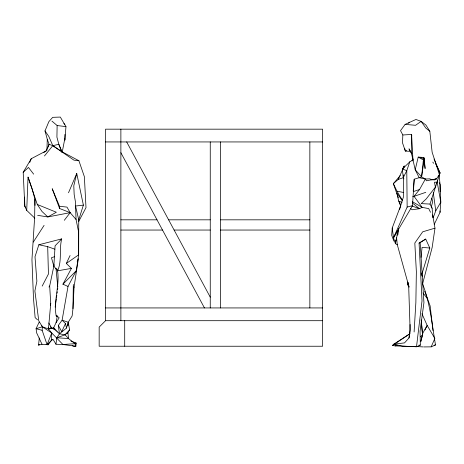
<?xml version="1.0" encoding="UTF-8"?>
<svg xmlns="http://www.w3.org/2000/svg" width="464" height="464" viewBox="0 0 464 464"><rect width="100%" height="100%" fill="white"/><g stroke="black" fill="none" stroke-linecap="round" stroke-linejoin="round"><path stroke-width="0.7" d="M434.194 224.466L440.034 212.361L440.04 210.934M440.069 191.684L440.075 184.556L439.141 175.375M32.428 189.84L34.887 199.126L34.655 217.204L31.946 259.591L33.489 298.503L35.136 317.62L37.526 319.835M70.905 340.994L76.171 343.076L75.835 346.237L62.936 344.514L55.982 344.247L56.753 337.769L59.473 333.819L66.491 328.071L68.243 322.242L72.129 315.978L72.97 308.647L73.335 284.415M51.939 121.116L57.13 125.524L56.921 137.124L58.812 144.31L62.147 152.447L64.78 138.887M39.307 337.949L38.553 345.1L42.009 344.271L48.215 344.769L51.585 340.008L51.753 332.984L48.453 328.93L48.25 327.549M420.164 242.701L423.939 302.69L420.053 331.203L420.355 345.129L416.521 346.741L395.108 345.889L392.515 345.442L409.869 333.773L410.112 324.493M46.916 150.429L47.276 139.275L45.002 130.906L48.865 121.643L52.71 117.334L60.308 117.073L65.963 126.637L64.89 140.122L64.89 134.444M34.8 218.167L26.721 210.383L28.037 177.103L32.248 189.179M409.01 286.874L397.3 244.731L395.392 243.646L393.513 237.788L412.484 205.668L414.213 179.191L419.172 177.706L425.378 179.04L429.867 178.831L431.688 179.777L434.843 179.87L436.514 178.797L439.391 174.574L432.135 152.215L429.815 131.237L425.923 125.054L421.126 121.377L415.947 119.463L405.118 124.387L400.525 130.639L402.839 134.978L402.491 142.802L405.345 151.084L410.483 151.339L411.875 153.868M72.97 308.647L74.06 286.943L78.352 258.721L77.169 261.365M414.213 179.191L413.204 191.139M70.07 255.525L66.329 263.442L71.41 268.389L57.594 270.819L53.841 266.168L55.088 245.827L61.695 238.896C59.009 249.412 62.164 260.843 57.594 270.819C59.781 285.975 53.377 300.892 56.167 315.92L57.223 316.639M414.108 331.98L415.866 302.534L416.359 271.713L414.822 243.026L422.716 231.791L434.983 228.166L432.668 214.96L432.106 208.197L430.012 204.073L440.011 172.933L434.026 159.007M52.71 339.283L47.084 344.665L42.143 330.322L42.398 326.818L41.743 325.658M440.034 212.361L440.8 202.124L440.075 184.556L439.211 182.654M403.471 174.957L403.338 197.252L400.699 205.616L392.242 227.934L391.686 235.26L393.89 241.071M67.953 325.751L68.243 322.242L62.112 320.189L58.313 325.415L59.473 333.819L65.047 334.828L68.475 338.511L74.982 343.708L75.835 346.237L73.469 346.237L72.262 345.599M404.132 167.376L404.254 165.996L402.381 169.024L403.233 177.712L403.918 178.884M54.137 264.758L49.683 285.975L50.738 303.531L48.453 328.93L53.244 328.28L54.752 329.399M421.057 257.398L422.072 247.376L429.792 248.014L422.054 273.609M395.769 240.074L395.392 243.646L398.634 228.236L397.863 234.842L396.819 234.999M402.839 134.978L411.58 134.456L411.748 154.587L415.216 169.749L421.596 176.859L423.255 161.199L424.258 158.682L423.835 157.458L418.203 157.105L415.216 169.749L419.172 177.706L421.596 176.859L425.378 179.04L426.462 180.803L432.494 179.597M409.103 287.094L407.334 284.154L407.624 282.031M55.175 307.11L56.33 298.775M56.521 297.389L56.811 295.307M57.095 293.219L57.287 291.833M57.577 289.751L57.768 288.359M392.515 345.442L393.797 344.189L404.515 342.896L408.981 337.978L410.118 330.037L408.569 282.524M421.596 176.859L424.258 158.682L418.203 157.105L423.673 160.109M434.983 228.166L432.141 247.544L422.571 283.922C430.267 303.381 431.99 324.51 435.505 344.967L431.172 346.857L423.777 346.927M66.491 328.071L65.476 323.541L62.112 320.189L68.011 286.445L76.258 270.744L78.665 254.846L78.747 219.866L75.545 206.033L75.4 201.591L74.17 194.538L73.788 185.838L76.746 173.461L83.375 205.1L78.381 221.067M437.546 180.096L437.187 182.155L440.8 202.124L435.771 210.807L433.243 217.523M50.472 326.882L51.475 327.851L53.244 328.28L53.685 327.683L56.092 322.608L57.252 316.257L56.167 315.92L57.553 315.926M408.981 337.978L409.428 335.878M50.315 305.532L50.738 303.531M48.314 147.03L49.045 144.287L47.276 139.275M431.253 207.083L432.75 201.538L431.764 198.169M422.385 335.669L420.738 341.695L422.884 333.036L427.17 325.438L421.938 313.722M399.579 209.566L400.676 205.859L399.481 201.817M73.405 289.002L74.06 286.943M61.695 238.896L38.854 244.76L35.009 256.743L36.876 281.184L34.893 290.963L38.756 320.844L42.398 326.818L51.753 332.984L62.936 344.514L74.982 343.708L76.171 343.076L74.785 343.261M67.454 333.558L67.912 332.218L69.612 329.979L68.243 322.242M411.823 135.853L411.58 134.456L412.96 159.993L409.793 161.82L406.777 170.636L403.233 177.712L398.257 179.406L393.356 183.651L398.286 197.774M439.391 174.574L440.011 172.933L435.435 163.142M423.255 161.199L424.258 158.682L425.099 168.548L424.311 161.617M47.084 344.665L51.753 332.984M29.754 162.423L31.262 158.7L46.168 150.881L49.045 144.287L52.809 145.661L62.077 151.792L78.903 160.741L84.373 176.697L85.997 207.634L78.654 221.572M68.504 192.78L76.746 173.461M431.172 346.857L434.867 338.436L427.17 325.438L425.024 329.898M392.242 227.934L393.513 237.788L407.148 207.066L406.777 170.636L402.381 169.024L409.793 161.82M398.257 179.406L404.254 165.996M65.476 323.541L61.753 331.673L58.313 325.415M42.195 286.091L48.447 273.998L47.688 246.651L38.854 244.76M412.026 160.596L413.012 158.746M68.011 286.445L62.936 284.188L71.41 268.389M393.513 237.788L396.244 232.69M396.929 231.42L397.613 230.144M39.144 322.161L36.07 328.698L36.691 332.99L42.009 344.271M412.757 196.736L414.062 196.342L419.566 189.48L425.378 179.04M26.721 210.383L24.801 206.294L23.2 172.277L31.262 158.7M436.45 183.303L437.187 182.155L434.484 182.236L435.394 187.125L426.23 198.899L421.196 203.603L430.012 204.073M56.092 322.608L59.183 317.765L57.252 316.257M33.292 242.098L44.086 225.371M48.981 287.036L49.683 285.975M412.421 160.915L413.238 159.813M408.581 123.308L409.428 122.165M64.293 220.301L70.157 212.651L66.99 207.106L59.491 206.277L52.229 188.744L59.607 208.504L70.157 212.651L76.061 219.495L78.549 231.687L78.665 254.846L66.329 263.442M44.451 155.979L52.809 145.661L58.812 144.31L62.147 152.447M400.258 175.56L393.356 183.651L396.969 191.174L402.613 200.697M409.869 333.773L393.797 344.189L402.392 346.098L416.521 346.741L422.02 300.881L419.085 243.142L419.775 242.37M65.047 334.828L67.912 332.218L68.475 338.511L56.753 337.769L65.047 334.828L69.612 329.979M62.936 284.188L76.258 270.744M105.554 320.699L99.168 327.085L99.168 346.237L322.619 346.237L322.619 129.172L105.554 129.172L105.554 320.699L322.619 320.699M23.2 172.277L28.484 167.446L33.657 174.151M420.372 336.707L422.565 335.002L421.631 324.278M43.825 152.528L46.168 150.881M38.553 345.1L39.51 344.514M420.419 242.33L425.714 239.076L429.792 248.014M419.085 243.142L425.714 239.076M406.684 150.562L405.345 151.084L404.695 148.306M54.624 329.452L51.475 327.851L48.453 328.93L42.398 326.818L36.07 328.698L42.143 330.322M425.772 192.34L414.062 196.342L422.112 207.344L428.724 208.614L430.505 212.286M54.404 256.731L51.463 257.729L53.841 266.168M413.494 191.545L419.566 189.48M51.585 340.008L53.169 339.544L55.982 344.247M407.148 207.066L412.484 205.668M431.688 179.777L436.514 178.797L435.174 179.063M70.157 212.651L47.827 216.949L37.665 215.348M395.108 345.889L397.752 345.407M434.113 345.181L435.505 344.967M83.375 205.1L75.545 206.033L76.061 219.495M105.554 141.938L322.619 141.938M120.878 219.826L157.018 219.826M168.618 219.826L210.256 219.826M220.47 219.826L309.853 219.826M120.878 230.045L162.516 230.045M174.116 230.045L210.256 230.045M220.47 230.045L309.853 230.045M105.554 307.934L322.619 307.934M418.975 345.112L420.355 345.129M414.056 346.393L423.011 346.904M405.118 124.387L415.57 125.297L421.126 121.377L425.877 128.139L429.815 131.237M46.104 344.537L48.215 344.769M78.903 160.741L73.938 160.15L52.809 145.661L48.795 136.428L45.002 130.906M57.13 125.524L65.963 126.637M396.969 191.174L403.228 192.415M47.688 246.651L54.839 249.185M412.084 206.016L419.468 208.707L422.112 207.344L412.368 201.701M402.346 200.721L396.894 193.059L398.68 201.074L402.021 202.327M37.282 204.467L56.347 212.245L47.827 216.949L42.009 211.491L37.282 204.467L28.037 177.103M412.357 202.954L419.468 208.707L412.09 209.751L410.478 208.417M53.244 328.28L59.473 333.819L53.685 327.683M63.875 123.557L64.885 124.514M407.334 284.154L408.784 285.662M25.7 207.344L24.801 206.294L24.598 197.119M422.942 292.941L427.802 299.129M432.802 162.104L433.602 163.305M438.41 170.526L440.011 172.933M431.369 207.066L432.106 208.197M410.483 151.339L408.999 148.834L411.667 153.793M48.801 322.985L51.475 327.851M126.678 141.938L210.256 297.157M120.878 152.714L204.456 307.934M398.68 201.074L400.676 205.859M56.805 268.789L57.594 270.819M424.699 291.253L430.145 305.927L432.993 330.536M421.631 274.381L422.321 276.393L421.579 272.896M433.266 192.566L435.771 210.807M423.835 157.458L424.073 159.541M396.581 237.835L397.3 244.731M55.97 268.244L57.791 286.949M421.144 319.887L422.565 335.002M432.668 214.96L432.866 217.819M59.491 206.277L59.607 208.504M34.887 199.126L35.026 205.401M309.853 141.938L309.853 307.934M220.47 141.938L220.47 307.934M210.256 141.938L210.256 307.934M124.706 320.699L124.706 346.237M120.878 129.172L120.878 320.699"/></g></svg>
